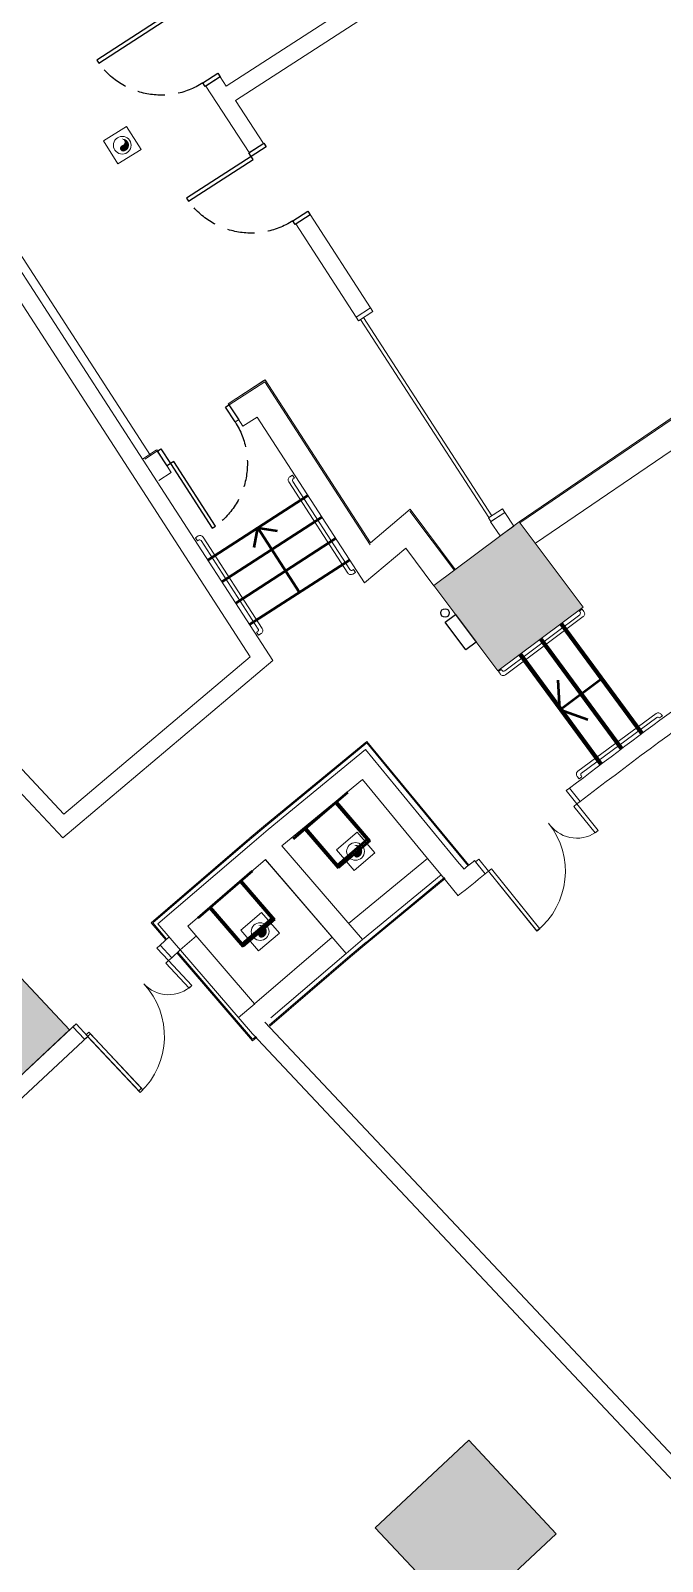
# Model space of a CAD drawing. Header units: centimetres. Extents: x 139057 to 200038, y 34824 to 80516.
# Drawn here: x 165734 to 166474, y 57328 to 59123 of the extents above; entities that cross this region are included whole.
import ezdxf

# ---------------------------------------------------------------- set-up
doc = ezdxf.new("R2010")
doc.units = ezdxf.units.CM
doc.header["$LTSCALE"] = 100
doc.linetypes.add('mech-124$0$HIDDEN2', pattern=[4.7625, 3.175, -1.5875])
doc.layers.get('0').update_dxf_attribs({"lineweight": 0})
for name, color, linetype, lineweight in [('410_STRUTTURE_001-AM_0', 7, 'Continuous', 0), ('430_TAVOLATI_001-AM_0', 3, 'Continuous', 0), ('437_RIVESTIMENTI_001-AM_0', 13, 'Continuous', 0), ('440_SIMBOLI_001-AM_0', 31, 'Continuous', 0), ('441_SERRAMENTI_001-AM_0', 1, 'Continuous', 0), ('448_SCALE_001-AM_0', 216, 'Continuous', 50)]:
    doc.layers.add(name, color=color, linetype=linetype, lineweight=lineweight)
for name, color, linetype in [('A-ANTINCENDIO', 7, 'Continuous'), ('A-SI-PORTE', 5, 'Continuous'), ('mech-124$0$A-DOOR', 1, 'Continuous'), ('mech-124$0$A-DOOR-SWING', 7, 'mech-124$0$HIDDEN2')]:
    doc.layers.add(name, color=color, linetype=linetype)

# ---------------------------------------------------------------- blocks, each defined once
blk = doc.blocks.new('FLPL-A-P1$0$leafmet')
at = {"color": 0, "linetype": 'ByBlock'}
blk.add_lwpolyline([(0, 0), (44, 0), (44, 1), (0, 1)], close=True, dxfattribs=at)
blk = doc.blocks.new('mech-124$0$leafmet')
at = {"color": 0, "linetype": 'ByBlock'}
blk.add_lwpolyline([(0, 0), (44, 0), (44, 1), (0, 1)], close=True, dxfattribs=at)
blk = doc.blocks.new('mech-124$0$900-DOOR')
at = {"layer": 'mech-124$0$A-DOOR', "extrusion": (2.30018e-10, -5.36838e-09, 1)}
blk.add_lwpolyline([(-50, 0), (0, 0), (0, 209), (-50, 209)], close=True, dxfattribs=at)
at = {"layer": 'mech-124$0$A-DOOR', "extrusion": (2.30018e-10, -5.36838e-09, 1), "elevation": 0}
blk.add_lwpolyline([(900, 0), (950, 0), (950, 209), (900, 209)], close=True, dxfattribs=at)
at = {"layer": 'mech-124$0$A-DOOR-SWING'}
blk.add_arc((0, 209, 0), 900, 0, 90, dxfattribs=at)
at = {"layer": 'mech-124$0$A-DOOR', "extrusion": (-2.30018e-10, 5.36838e-09, -1), "yscale": 900.0000000000001, "zscale": -1}
blk.add_blockref('mech-124$0$leafmet', (-44, 209, 0), dxfattribs=at)
blk = doc.blocks.new('A$C287F56A2')
blk.add_hatch(color=256).paths.add_polyline_path([(0, 75, -1), (0, 0, -0.027252), (4, 0, 0.027256), (0, 0, 1), (0, 75, -1.112337), (-8, -74, 0.054548), (0, -75, -1.000011), (0, 0, 1)])
for p, q in [((110, 197), (-197, 110)), ((197, -110), (110, 197)), ((-197, 110), (-110, -197)), ((-110, -197), (197, -110))]:
    blk.add_line(p, q)
blk.add_circle((0, 0), 104)
blk = doc.blocks.new('FLPL-A-P1MEZZ$0$LADDER PLAN')
for p, q in [((-135, -420), (-135, 420)), ((-135, 244), (465, 244)), ((-135, 229), (465, 229)), ((435, 229), (435, -229)), ((465, 244), (465, -244)), ((-135, -229), (465, -229)), ((-135, -244), (465, -244))]:
    blk.add_line(p, q)

msp = doc.modelspace()

# ---------------------------------------------------------------- hatches: boundary and pattern name
at = {"layer": '410_STRUTTURE_001-AM_0'}
for points in [[(166281.4, 58372.4), (166381.4, 58447.3), (166306.5, 58547.4), (166206.4, 58472.5)], [(165693.8, 58042.4), (165602.6, 57957), (165688, 57865.7), (165779.3, 57951.2)], [(166247.3, 57469.9), (166137.8, 57367.3), (166240.4, 57257.9), (166349.9, 57360.4)]]:
    msp.add_hatch(color=256, dxfattribs=at).paths.add_polyline_path(points)

# ---------------------------------------------------------------- linework, layer by layer
at = {"layer": '410_STRUTTURE_001-AM_0', "elevation": 0}
for points in [[(166306.5, 58547.4), (166206.4, 58472.5), (166281.4, 58372.4), (166381.4, 58447.3)], [(165693.8, 58042.4), (165602.6, 57957), (165688, 57865.7), (165779.3, 57951.2)], [(166240.4, 57257.9), (166349.9, 57360.4), (166247.3, 57469.9), (166137.8, 57367.3)]]:
    msp.add_lwpolyline(points, close=True, dxfattribs=at)
at = {"layer": '430_TAVOLATI_001-AM_0'}
for p, q in [((165882, 58594.3, 0), (165371.2, 59384.2, 0)), ((165510.3, 59187.7, 0), (165874.1, 58625, 0)), ((166044.6, 58896.6, 0), (166115.2, 58787.3, 0)), ((166061.4, 58907.5, 0), (166044.7, 58896.6, 0)), ((166061.4, 58907.5, 0), (166132.1, 58798.2, 0)), ((165865.2, 58583.5, 0), (165688.4, 58856.8, 0)), ((166306.6, 58547.4, 0), (166745.5, 58846.8, 0)), ((166307.4, 58546.2, 0), (166746.3, 58845.5, 0)), ((166325.4, 58522.1, 0), (166761.7, 58819.8, 0)), ((166115.3, 58787.3, 0), (166132.1, 58798.2, 0)), ((165965.4, 58685.8, 0), (166007.3, 58712.9, 0)), ((166008.1, 58711.6, 0), (165966.3, 58684.6, 0)), ((166131.7, 58520.4, 0), (166008.1, 58711.6, 0)), ((165966.3, 58684.6, 0), (165965.4, 58685.8, 0)), ((165966.3, 58684.6, 0), (165982.6, 58659.4, 0)), ((165999.2, 58670.1, 0), (165982.6, 58659.4, 0)), ((166125, 58475.5, 0), (165999.2, 58670.1, 0)), ((165864.8, 58620.9, 0), (165881.4, 58631.6, 0)), ((165882.3, 58630.3, 0), (165867.8, 58620.9, 0)), ((165882.4, 58630.3, 0), (165881.5, 58631.7, 0)), ((165882.3, 58630.3, 0), (165898.6, 58605.1, 0)), ((165898.6, 58605.1, 0), (165884, 58595.7, 0)), ((166017.5, 58384.7, 0), (165882, 58594.3, 0)), ((165991, 58388.9, 0), (165865.2, 58583.5, 0)), ((166230.5, 58490.3, 0), (166178.4, 58559.9, 0)), ((166284.3, 58530.9, 0), (166300, 58542.3, 0)), ((166125, 58475.5, 0), (166173.5, 58516.4, 0)), ((166206.5, 58472.3, 0), (166173.5, 58516.4, 0)), ((165772.8, 58204.5, 0), (165991, 58388.9, 0)), ((165771.5, 58176.6, 0), (166017.5, 58384.7, 0)), ((166126.2, 58280.3, 0), (166012, 58186.2, 0)), ((166234.3, 58149, 0), (166126.2, 58280.3, 0)), ((165772.8, 58204.5, 0), (165702.2, 58279.8, 0)), ((165771.5, 58176.6, 0), (165701.3, 58251.5, 0)), ((166122.8, 58245.1, 0), (166028.3, 58167.3, 0)), ((166199.1, 58152.4, 0), (166122.8, 58245.1, 0)), ((166378, 58219.1, 0), (166365.5, 58234.7, 0)), ((165992.9, 58170.1, 0), (166012, 58186.2, 0)), ((165992.9, 58170.1, 0), (165882.9, 58075.7, 0)), ((166122.8, 58057.2, 0), (166028.3, 58167.3, 0)), ((166103.7, 58041.1, 0), (166009.2, 58150.9, 0)), ((166106.5, 58076.1, 0), (166199.1, 58152.4, 0)), ((166199.1, 58152.4, 0), (166215, 58133.1, 0)), ((166234.3, 58149, 0), (166241.8, 58139.9, 0)), ((166266.7, 58134.3, 0), (166254.1, 58149.8, 0)), ((166122.8, 58057.2, 0), (166215, 58133.1, 0)), ((166215, 58133.1, 0), (166235.1, 58108.7, 0)), ((165882.9, 58075.7, 0), (165993.7, 57946.7, 0)), ((165885.5, 58050.6, 0), (165896, 58060.4, 0)), ((165885.5, 58050.6, 0), (165899.2, 58036, 0)), ((165909, 58045.2, 0), (165928, 58061.5, 0)), ((166103.7, 58041.1, 0), (166122.8, 58057.2, 0)), ((165899.2, 58036, 0), (165909, 58045.2, 0)), ((166015.4, 57965.4, 0), (166103.7, 58041.1, 0)), ((165977.5, 57965.7, 0), (165996.4, 57982, 0)), ((165677.6, 57855.9, 0), (165787, 57958.3, 0)), ((166008.2, 57960.4, 0), (166757.3, 57163.4, 0)), ((165693.3, 57843.2, 0), (165800.6, 57943.7, 0)), ((165993.7, 57946.7, 0), (166742.3, 57150.3, 0))]:
    msp.add_line(p, q, dxfattribs=at)
at = {"layer": '430_TAVOLATI_001-AM_0', "elevation": 0}
for points in [[(166418.7, 59329), (165974, 59041.5), (166006.6, 58991.1), (165989.8, 58980.3), (165939.1, 59058.3), (165956.1, 59069.2), (165963.1, 59058.3), (166407.9, 59345.9)], [(165967.5, 58687.2), (166008.5, 58713.7), (166132.1, 58522.7), (166178.7, 58562.1), (166231.6, 58491.3)], [(166300, 58542.3), (166289.6, 58558.3), (166272.9, 58547.4), (166284.3, 58530.9)], [(165996.3, 57981.9), (166087.4, 58060.1), (166009.2, 58151.2), (165918.2, 58073), (165996.3, 57981.9)]]:
    msp.add_lwpolyline(points, dxfattribs=at)
at = {"layer": '430_TAVOLATI_001-AM_0'}
for centre, radius, start, end in [((170588.3, 52735.5, 0), 6913.5, 124.11138, 127.51717), ((170588.3, 52735.5, 0), 6933.5, 124.82582, 127.51995), ((164726.1, 60027.5, 0), 2420.8, 308.7629, 309.1381), ((184361.1, 35697.8, 0), 28823.7, 128.88514, 128.96606)]:
    msp.add_arc(centre, radius, start, end, dxfattribs=at)
at = {"layer": '437_RIVESTIMENTI_001-AM_0'}
for p, q in [((166128, 58289.7, 0), (166009, 58191.7, 0)), ((166127.8, 58288, 0), (166009.7, 58190.8, 0)), ((166246.6, 58143.7, 0), (166127.8, 58288, 0)), ((166247.5, 58144.5, 0), (166128, 58289.7, 0)), ((165989.8, 58175.6, 0), (166008.9, 58191.7, 0)), ((165990.6, 58174.6, 0), (166009.7, 58190.7, 0)), ((165989.7, 58175.5, 0), (165875, 58077, 0)), ((165990.6, 58174.6, 0), (165876.8, 58076.9, 0)), ((166126.9, 58054, 0), (166219, 58129.9, 0)), ((166127.7, 58053.1, 0), (166219.8, 58128.9, 0)), ((165875, 58077, 0), (165892.3, 58056.9, 0)), ((165876.8, 58076.9, 0), (165893.2, 58057.7, 0)), ((166107.8, 58038, 0), (166126.9, 58054.1, 0)), ((166108.6, 58037, 0), (166127.7, 58053.1, 0)), ((165905.3, 58041.7, 0), (165993.9, 57938.5, 0)), ((165906.2, 58042.6, 0), (165994, 57940.3, 0)), ((166013.2, 57956.8, 0), (166107.8, 58038, 0)), ((166014, 57955.8, 0), (166108.6, 58037.1, 0)), ((165993.9, 57938.5, 0), (165998.8, 57942.8, 0)), ((165994, 57940.3, 0), (165998, 57943.7, 0))]:
    msp.add_line(p, q, dxfattribs=at)
at = {"layer": '441_SERRAMENTI_001-AM_0'}
for p, q in [((166270.8, 58552.2, 0), (166120.6, 58784.6, 0)), ((166274.2, 58554.4, 0), (166123.9, 58786.8, 0))]:
    msp.add_line(p, q, dxfattribs=at)
at = {"layer": '441_SERRAMENTI_001-AM_0', "elevation": 0}
for points in [[(166118.2, 58783.1), (166134.8, 58793.8), (166132, 58798.1), (166115.4, 58787.4)], [(166270.3, 58551.9), (166286.9, 58562.6), (166289.6, 58558.3), (166273.1, 58547.6)], [(166377.8, 58219.3), (166374, 58216.3), (166361.5, 58231.9), (166365.4, 58234.9)], [(166370.5, 58213.5), (166395.6, 58182.3), (166399, 58185.1), (166374, 58216.3)], [(166259.2, 58151.5), (166255.3, 58148.4), (166266.7, 58134.3), (166270.6, 58137.4)], [(165899.2, 58036), (165895.5, 58032.6), (165881.8, 58047.2), (165885.5, 58050.6)], [(165892.3, 58029.6), (165919.6, 58000.4), (165922.9, 58003.4), (165895.5, 58032.6)], [(165787, 57958.3), (165783.3, 57954.9), (165797, 57940.3), (165800.6, 57943.7)]]:
    msp.add_lwpolyline(points, close=True, dxfattribs=at)
for points in [[(166112.4, 58491.5), (166114.7, 58487.9), (166111.5, 58485.9, -0.414214), (166105.7, 58487.1), (166036.4, 58594.2, -0.41432), (166037.6, 58600.1), (166040.8, 58602.1), (166043.1, 58598.6), (166041.6, 58597.7, 0.421341), (166041.1, 58594.7), (166108.1, 58491.2, 0.414214), (166111, 58490.5), (166112.4, 58491.5)], [(165998.6, 58417.7), (166000.9, 58414.1), (166004.1, 58416.2, 0.414214), (166005.3, 58422), (165935.9, 58529.3, 0.41432), (165930.1, 58530.6), (165926.9, 58528.5), (165929.2, 58525), (165930.6, 58525.9, -0.421341), (165933.6, 58525.2), (166000.6, 58421.5, -0.414214), (166000, 58418.6), (165998.6, 58417.7)], [(166290.3, 58367.6, -0.414214), (166284.4, 58368.5), (166282.1, 58371.5), (166285.5, 58374), (166286.5, 58372.7, 0.421341), (166289.5, 58372.3), (166377.4, 58438.1, 0.537629), (166376.8, 58442.4), (166380.1, 58444.9), (166382.4, 58441.9, -0.414214), (166381.6, 58436), (166290.3, 58367.6)], [(166375.2, 58254.6, 0.414214), (166374.4, 58248.7), (166376.6, 58245.7), (166380, 58248.2), (166379, 58249.5, -0.421341), (166379.5, 58252.5), (166467.9, 58317.6, -0.414214), (166470.9, 58317.2), (166474.3, 58319.6), (166473, 58321.4, 0.414214), (166467.1, 58322.3), (166375.2, 58254.6)]]:
    msp.add_lwpolyline(points, format="xyb", dxfattribs=at)
at = {"layer": '441_SERRAMENTI_001-AM_0'}
for centre, radius, start, end in [((166270.6, 58137.4, 0), 90, 308.8135, 38.8135), ((166373.9, 58216.2, 0), 40, 218.8135, 308.817), ((165800.6, 57943.7, 0), 90, 313.1256, 43.1256), ((165895.5, 58032.6, 0), 40, 223.1256, 313.1291)]:
    msp.add_arc(centre, radius, start, end, dxfattribs=at)
at = {"layer": '448_SCALE_001-AM_0', "linetype": 'Continuous'}
for p, q in [((165941.5, 58502.2, 0), (166058.8, 58578, 0)), ((165957.8, 58477, 0), (166075, 58552.8, 0)), ((166049, 58464.5, 0), (166000.1, 58540.1, 0)), ((165974.1, 58451.8, 0), (166091.3, 58527.6, 0)), ((165990.4, 58426.6, 0), (166107.6, 58502.4, 0)), ((166354.6, 58427.1, 0), (166449.5, 58298.2, 0)), ((166451.5, 58299.7, 0), (166356.6, 58428.6, 0)), ((166330.6, 58409.1, 0), (166425.5, 58280.2, 0)), ((166427.5, 58281.7, 0), (166332.5, 58410.8, 0)), ((166306.6, 58391.1, 0), (166401.5, 58262.2, 0)), ((166403.5, 58263.7, 0), (166308.6, 58392.6, 0))]:
    msp.add_line(p, q, dxfattribs=at)
at = {"layer": '448_SCALE_001-AM_0', "linetype": 'Continuous', "elevation": 0}
for points in [[(165995.9, 58517.1), (166000.1, 58540.1), (166022.7, 58536.8)], [(166386.9, 58315), (166354.1, 58326.6), (166352.1, 58361.4)], [(166354.1, 58326.6), (166402.1, 58362.6)]]:
    msp.add_lwpolyline(points, dxfattribs=at)
at = {"layer": 'A-ANTINCENDIO', "elevation": 0}
msp.add_lwpolyline([(166244.1, 58397.1), (166219.8, 58429.5), (166231.8, 58438.5), (166256.1, 58406.1)], close=True, dxfattribs=at)
at = {"layer": 'A-ANTINCENDIO'}
msp.add_circle((166219.5, 58440.3, 0), 5, dxfattribs=at)

# ---------------------------------------------------------------- block references
at = {"layer": '440_SIMBOLI_001-AM_0', "xscale": 0.1, "yscale": 0.1, "zscale": 0.1}
for p, rotation in [((165841.2, 58988.9, 0), 16.1323149569585), ((166114.6, 58160.6, 0), 24.74124119729822), ((166002.8, 58066.6, 0), 24.74124119729678)]:
    msp.add_blockref('A$C287F56A2', p, dxfattribs=dict(at, rotation=rotation))
at = {"layer": '441_SERRAMENTI_001-AM_0', "yscale": 90.00000000004657}
for p, xscale, zscale, rotation in [((166274, 58140.2, 0), 0.09999999999999999, 0.09999999999999999, 218.8134636234252), ((166274.1, 58140.1, 0), 0.09999999999999999, 0.09999999999999999, 218.8134636234252), ((165802.1, 57948.6, 0), 0.1, 0.1, 223.1255524713262), ((165803.8, 57946.7, 0), 0.1, 0.1, 223.1255524713262)]:
    msp.add_blockref('FLPL-A-P1$0$leafmet', p, dxfattribs=dict(at, xscale=xscale, zscale=zscale, rotation=rotation))
at = {"layer": '448_SCALE_001-AM_0', "linetype": 'Continuous', "xscale": 0.1, "yscale": 0.1, "zscale": 0.1, "rotation": 310.8027642490096}
for p in [(166082.5, 58192.5, 0), (165970.7, 58100.1, 0)]:
    msp.add_blockref('FLPL-A-P1MEZZ$0$LADDER PLAN', p, dxfattribs=at)
at = {"layer": 'A-SI-PORTE', "xscale": -0.1, "yscale": 0.1, "zscale": 0.1}
for p, rotation in [((165904.4, 59149, 0), 122.8853578450992), ((166009.7, 58987.2, 0), 122.8853579786704), ((165886.5, 58633, 0), 212.8836955332701)]:
    msp.add_blockref('mech-124$0$900-DOOR', p, dxfattribs=dict(at, rotation=rotation))

doc.saveas('drawing.dxf')
